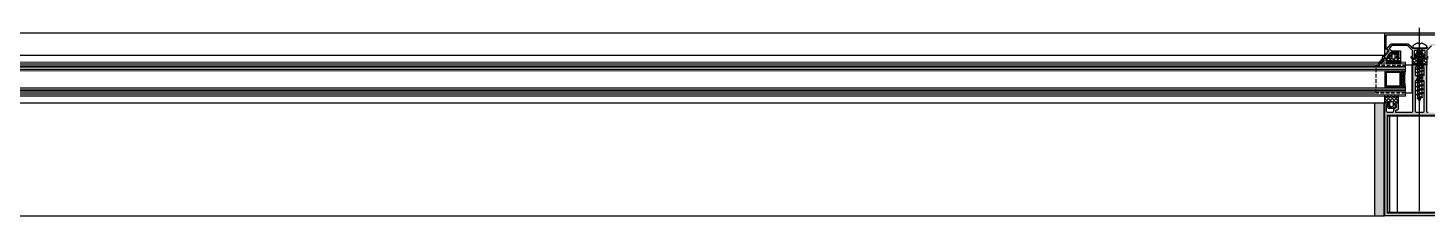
# Model space of a CAD drawing. Header units: millimetres. Extents: x 809 to 8159, y 33 to 4533.
# Drawn here: x 4106.5 to 4205.6, y 3467.1 to 3480.4 of the extents above; entities that cross this region are included whole.
import ezdxf

# ---------------------------------------------------------------- set-up
doc = ezdxf.new("R2010")
doc.units = ezdxf.units.MM
doc.linetypes.add('DASHDOT', pattern=[25.4, 12.7, -6.35, 0, -6.35])
doc.linetypes.add('HIDDEN', pattern=[0.375, 0.25, -0.125])
for name, color, linetype in [('1', 3, 'Continuous'), ('11', 11, 'Continuous'), ('3', 11, 'Continuous'), ('5', 11, 'Continuous'), ('EKSEN', 11, 'Continuous'), ('FITILLER', 240, 'Continuous'), ('GORUNUS-TARAMA', 11, 'Continuous')]:
    doc.layers.add(name, color=color, linetype=linetype)
doc.layers.add('cam', color=5, linetype='Continuous', lineweight=0)

# ---------------------------------------------------------------- blocks, each defined once
blk = doc.blocks.new('ajsdfxcvzx')
h = blk.add_hatch(color=256)
edge = h.paths.add_edge_path()
edge.add_arc((36158.748, -5111.391), 0.05, 90, 180, ccw=False)
edge.add_line((36158.748, -5111.341), (36163.388, -5111.341))
edge.add_arc((36163.388, -5111.391), 0.05, 0, 90, ccw=False)
edge.add_line((36163.438, -5111.391), (36163.438, -5112.345))
edge.add_line((36163.438, -5112.345), (36163.306, -5112.456))
edge.add_arc((36163.338, -5112.494), 0.05, 130, 220)
edge.add_line((36163.299, -5112.526), (36163.532, -5112.804))
edge.add_arc((36163.548, -5112.791), 0.02, 220, 360)
edge.add_line((36163.568, -5112.791), (36163.568, -5111.261))
edge.add_arc((36163.518, -5111.261), 0.05, 0, 90)
edge.add_line((36163.518, -5111.211), (36158.618, -5111.211))
edge.add_arc((36158.618, -5111.261), 0.05, 90, 180)
edge.add_line((36158.568, -5111.261), (36158.568, -5112.791))
edge.add_arc((36158.588, -5112.791), 0.02, 180, 320)
edge.add_line((36158.603, -5112.804), (36158.836, -5112.526))
edge.add_arc((36158.798, -5112.494), 0.05, 320, 410)
edge.add_line((36158.83, -5112.456), (36158.698, -5112.345))
edge.add_line((36158.698, -5112.345), (36158.698, -5111.391))
h = blk.add_hatch(color=256)
edge = h.paths.add_edge_path()
edge.add_line((36159.59, -5112.585), (36158.99, -5112.585))
edge.add_line((36158.99, -5112.585), (36158.755, -5112.865))
edge.add_line((36158.755, -5112.865), (36158.96, -5112.865))
edge.add_line((36158.96, -5112.865), (36158.96, -5112.935))
edge.add_arc((36158.91, -5112.935), 0.05, -90, 0, ccw=False)
edge.add_line((36158.91, -5112.985), (36158.573, -5112.985))
edge.add_line((36158.573, -5112.985), (36158.573, -5112.879))
edge.add_line((36158.573, -5112.879), (36158.871, -5112.523))
edge.add_arc((36158.833, -5112.491), 0.05, 320, 410)
edge.add_line((36158.865, -5112.453), (36158.776, -5112.378))
edge.add_arc((36158.808, -5112.339), 0.05, 140, 230, ccw=False)
edge.add_line((36158.77, -5112.307), (36159.025, -5112.002))
edge.add_arc((36159.064, -5112.035), 0.05, 90, 140, ccw=False)
edge.add_line((36159.064, -5111.985), (36160.243, -5111.985))
edge.add_arc((36160.243, -5112.035), 0.05, 45, 90, ccw=False)
edge.add_line((36160.279, -5111.999), (36160.456, -5112.176))
edge.add_line((36160.456, -5112.176), (36160.456, -5112.219))
edge.add_line((36160.456, -5112.219), (36160.498, -5112.219))
edge.add_line((36160.498, -5112.219), (36160.553, -5112.274))
edge.add_arc((36160.588, -5112.238), 0.05, 225, 270)
edge.add_line((36160.588, -5112.288), (36161.547, -5112.288))
edge.add_arc((36161.547, -5112.238), 0.05, 270, 315)
edge.add_line((36161.582, -5112.274), (36161.637, -5112.219))
edge.add_line((36161.637, -5112.219), (36161.68, -5112.219))
edge.add_line((36161.68, -5112.219), (36161.68, -5112.176))
edge.add_line((36161.68, -5112.176), (36161.857, -5111.999))
edge.add_arc((36161.892, -5112.035), 0.05, 90, 135, ccw=False)
edge.add_line((36161.892, -5111.985), (36163.072, -5111.985))
edge.add_arc((36163.072, -5112.035), 0.05, 40, 90, ccw=False)
edge.add_line((36163.11, -5112.002), (36163.366, -5112.307))
edge.add_arc((36163.328, -5112.339), 0.05, -50, 40, ccw=False)
edge.add_line((36163.36, -5112.378), (36163.27, -5112.453))
edge.add_arc((36163.302, -5112.491), 0.05, 130, 220)
edge.add_line((36163.264, -5112.523), (36163.563, -5112.879))
edge.add_line((36163.563, -5112.879), (36163.563, -5112.985))
edge.add_line((36163.563, -5112.985), (36163.225, -5112.985))
edge.add_arc((36163.225, -5112.935), 0.05, 180, 270, ccw=False)
edge.add_line((36163.175, -5112.935), (36163.175, -5112.865))
edge.add_line((36163.175, -5112.865), (36163.38, -5112.865))
edge.add_line((36163.38, -5112.865), (36163.145, -5112.585))
edge.add_line((36163.145, -5112.585), (36162.545, -5112.585))
edge.add_line((36162.545, -5112.585), (36162.545, -5112.865))
edge.add_line((36162.545, -5112.865), (36162.675, -5112.865))
edge.add_line((36162.675, -5112.865), (36162.675, -5112.935))
edge.add_arc((36162.625, -5112.935), 0.05, 270, 360, ccw=False)
edge.add_line((36162.625, -5112.985), (36162.425, -5112.985))
edge.add_line((36162.425, -5112.985), (36162.425, -5112.515))
edge.add_arc((36162.475, -5112.515), 0.05, 90, 180, ccw=False)
edge.add_line((36162.475, -5112.465), (36163.051, -5112.465))
edge.add_arc((36163.051, -5112.415), 0.05, 270, 310)
edge.add_line((36163.083, -5112.453), (36163.191, -5112.363))
edge.add_arc((36163.159, -5112.325), 0.05, 310, 400)
edge.add_line((36163.197, -5112.292), (36163.054, -5112.122))
edge.add_arc((36163.016, -5112.155), 0.05, 40, 90)
edge.add_line((36163.016, -5112.105), (36161.942, -5112.105))
edge.add_arc((36161.942, -5112.155), 0.05, 90, 135)
edge.add_line((36161.907, -5112.119), (36161.582, -5112.443))
edge.add_arc((36161.618, -5112.479), 0.05, 135, 180)
edge.add_line((36161.568, -5112.479), (36161.568, -5112.885))
edge.add_line((36161.568, -5112.885), (36161.668, -5112.885))
edge.add_line((36161.668, -5112.885), (36161.668, -5112.985))
edge.add_line((36161.668, -5112.985), (36161.368, -5112.985))
edge.add_arc((36161.368, -5112.935), 0.05, 180, 270, ccw=False)
edge.add_line((36161.318, -5112.935), (36161.318, -5112.865))
edge.add_line((36161.318, -5112.865), (36161.448, -5112.865))
edge.add_line((36161.448, -5112.865), (36161.448, -5112.488))
edge.add_arc((36161.398, -5112.488), 0.05, 0, 90)
edge.add_line((36161.398, -5112.438), (36160.738, -5112.438))
edge.add_arc((36160.738, -5112.488), 0.05, 90, 180)
edge.add_line((36160.688, -5112.488), (36160.688, -5112.865))
edge.add_line((36160.688, -5112.865), (36160.818, -5112.865))
edge.add_line((36160.818, -5112.865), (36160.818, -5112.935))
edge.add_arc((36160.768, -5112.935), 0.05, 270, 360, ccw=False)
edge.add_line((36160.768, -5112.985), (36160.468, -5112.985))
edge.add_line((36160.468, -5112.985), (36160.468, -5112.885))
edge.add_line((36160.468, -5112.885), (36160.568, -5112.885))
edge.add_line((36160.568, -5112.885), (36160.568, -5112.479))
edge.add_arc((36160.518, -5112.479), 0.05, 0, 45)
edge.add_line((36160.553, -5112.443), (36160.229, -5112.119))
edge.add_arc((36160.194, -5112.155), 0.05, 45, 90)
edge.add_line((36160.194, -5112.105), (36159.12, -5112.105))
edge.add_arc((36159.12, -5112.155), 0.05, 90, 140)
edge.add_line((36159.081, -5112.122), (36158.939, -5112.292))
edge.add_arc((36158.977, -5112.325), 0.05, 140, 230)
edge.add_line((36158.945, -5112.363), (36159.052, -5112.453))
edge.add_arc((36159.084, -5112.415), 0.05, 230, 270)
edge.add_line((36159.084, -5112.465), (36159.66, -5112.465))
edge.add_arc((36159.66, -5112.515), 0.05, 0, 90, ccw=False)
edge.add_line((36159.71, -5112.515), (36159.71, -5112.985))
edge.add_line((36159.71, -5112.985), (36159.51, -5112.985))
edge.add_arc((36159.51, -5112.935), 0.05, 180, 270, ccw=False)
edge.add_line((36159.46, -5112.935), (36159.46, -5112.865))
edge.add_line((36159.46, -5112.865), (36159.59, -5112.865))
edge.add_line((36159.59, -5112.865), (36159.59, -5112.585))
h = blk.add_hatch(color=256)
edge = h.paths.add_edge_path()
edge.add_line((36163.318, -5116.205), (36163.318, -5116.275))
edge.add_line((36163.318, -5116.275), (36163.408, -5116.275))
edge.add_line((36163.408, -5116.275), (36163.408, -5116.755))
edge.add_arc((36163.308, -5116.755), 0.1, 270, 360, ccw=False)
edge.add_line((36163.308, -5116.855), (36163.028, -5116.855))
edge.add_arc((36163.028, -5116.755), 0.1, 180, 270, ccw=False)
edge.add_line((36162.928, -5116.755), (36162.928, -5116.675))
edge.add_arc((36162.878, -5116.675), 0.05, 0, 45)
edge.add_line((36162.913, -5116.64), (36162.742, -5116.469))
edge.add_arc((36162.778, -5116.434), 0.05, 180, 225, ccw=False)
edge.add_line((36162.728, -5116.434), (36162.728, -5116.275))
edge.add_line((36162.728, -5116.275), (36162.818, -5116.275))
edge.add_line((36162.818, -5116.275), (36162.818, -5116.205))
edge.add_arc((36162.768, -5116.205), 0.05, 360, 450)
edge.add_line((36162.768, -5116.155), (36162.568, -5116.155))
edge.add_line((36162.568, -5116.155), (36162.568, -5116.595))
edge.add_arc((36162.618, -5116.595), 0.05, 180, 270)
edge.add_line((36162.618, -5116.645), (36162.685, -5116.645))
edge.add_arc((36162.685, -5116.695), 0.05, 45, 90, ccw=False)
edge.add_line((36162.72, -5116.659), (36162.753, -5116.692))
edge.add_arc((36162.718, -5116.727), 0.05, 0, 45, ccw=False)
edge.add_line((36162.768, -5116.727), (36162.768, -5116.805))
edge.add_arc((36162.718, -5116.805), 0.05, 270, 360, ccw=False)
edge.add_line((36162.718, -5116.855), (36162.468, -5116.855))
edge.add_line((36162.468, -5116.855), (36162.098, -5116.855))
edge.add_line((36162.098, -5116.855), (36162.068, -5116.885))
edge.add_line((36162.068, -5116.885), (36162.038, -5116.855))
edge.add_line((36162.038, -5116.855), (36161.668, -5116.855))
edge.add_arc((36161.66, -5116.763), 0.0919, 179.04495, 275.07053, ccw=False)
edge.add_line((36161.568, -5116.762), (36161.568, -5114.485))
edge.add_arc((36161.568, -5114.465), 0.02, 90, 270, ccw=False)
edge.add_line((36161.568, -5114.445), (36161.568, -5114.425))
edge.add_arc((36161.568, -5114.405), 0.02, 90, 270, ccw=False)
edge.add_line((36161.568, -5114.385), (36161.568, -5113.455))
edge.add_line((36161.568, -5113.455), (36161.428, -5113.455))
edge.add_arc((36161.428, -5113.515), 0.06, 90, 180)
edge.add_line((36161.368, -5113.515), (36161.298, -5113.515))
edge.add_arc((36161.298, -5113.545), 0.03, 90, 180)
edge.add_line((36161.268, -5113.545), (36161.268, -5113.585))
edge.add_arc((36161.298, -5113.585), 0.03, 180, 270)
edge.add_line((36161.298, -5113.615), (36161.368, -5113.615))
edge.add_line((36161.368, -5113.615), (36161.368, -5114.255))
edge.add_line((36161.368, -5114.255), (36161.118, -5114.255))
edge.add_line((36161.118, -5114.255), (36161.068, -5114.305))
edge.add_line((36161.068, -5114.305), (36161.018, -5114.255))
edge.add_line((36161.018, -5114.255), (36160.768, -5114.255))
edge.add_line((36160.768, -5114.255), (36160.768, -5113.615))
edge.add_line((36160.768, -5113.615), (36160.838, -5113.615))
edge.add_arc((36160.838, -5113.585), 0.03, 270, 360)
edge.add_line((36160.868, -5113.585), (36160.868, -5113.545))
edge.add_arc((36160.838, -5113.545), 0.03, 360, 450)
edge.add_line((36160.838, -5113.515), (36160.768, -5113.515))
edge.add_arc((36160.708, -5113.515), 0.06, 0, 90)
edge.add_line((36160.708, -5113.455), (36160.568, -5113.455))
edge.add_line((36160.568, -5113.455), (36160.568, -5114.385))
edge.add_arc((36160.568, -5114.405), 0.02, -90, 90, ccw=False)
edge.add_line((36160.568, -5114.425), (36160.568, -5114.445))
edge.add_arc((36160.568, -5114.465), 0.02, -90, 90, ccw=False)
edge.add_line((36160.568, -5114.485), (36160.568, -5116.762))
edge.add_arc((36160.476, -5116.763), 0.0919, -95.07053, 0.95505, ccw=False)
edge.add_line((36160.468, -5116.855), (36160.098, -5116.855))
edge.add_line((36160.098, -5116.855), (36160.068, -5116.885))
edge.add_line((36160.068, -5116.885), (36160.038, -5116.855))
edge.add_line((36160.038, -5116.855), (36159.668, -5116.855))
edge.add_line((36159.668, -5116.855), (36159.418, -5116.855))
edge.add_arc((36159.418, -5116.805), 0.05, 180, 270, ccw=False)
edge.add_line((36159.368, -5116.805), (36159.368, -5116.727))
edge.add_arc((36159.418, -5116.727), 0.05, 135, 180, ccw=False)
edge.add_line((36159.382, -5116.692), (36159.415, -5116.659))
edge.add_arc((36159.451, -5116.695), 0.05, 90, 135, ccw=False)
edge.add_line((36159.451, -5116.645), (36159.518, -5116.645))
edge.add_arc((36159.518, -5116.595), 0.05, 270, 360)
edge.add_line((36159.568, -5116.595), (36159.568, -5116.155))
edge.add_line((36159.568, -5116.155), (36159.368, -5116.155))
edge.add_arc((36159.368, -5116.205), 0.05, 90, 180)
edge.add_line((36159.318, -5116.205), (36159.318, -5116.275))
edge.add_line((36159.318, -5116.275), (36159.408, -5116.275))
edge.add_line((36159.408, -5116.275), (36159.408, -5116.434))
edge.add_arc((36159.358, -5116.434), 0.05, -45, 0, ccw=False)
edge.add_line((36159.393, -5116.469), (36159.222, -5116.64))
edge.add_arc((36159.258, -5116.675), 0.05, 135, 180)
edge.add_line((36159.208, -5116.675), (36159.208, -5116.755))
edge.add_arc((36159.108, -5116.755), 0.1, 270, 360, ccw=False)
edge.add_line((36159.108, -5116.855), (36158.828, -5116.855))
edge.add_arc((36158.828, -5116.755), 0.1, 180, 270, ccw=False)
edge.add_line((36158.728, -5116.755), (36158.728, -5116.275))
edge.add_line((36158.728, -5116.275), (36158.818, -5116.275))
edge.add_line((36158.818, -5116.275), (36158.818, -5116.205))
edge.add_arc((36158.768, -5116.205), 0.05, 360, 450)
edge.add_line((36158.768, -5116.155), (36158.568, -5116.155))
edge.add_line((36158.568, -5116.155), (36158.568, -5124.147))
edge.add_line((36158.568, -5124.147), (36163.568, -5124.147))
edge.add_line((36163.568, -5124.147), (36163.568, -5116.155))
edge.add_line((36163.568, -5116.155), (36163.368, -5116.155))
edge.add_arc((36163.368, -5116.205), 0.05, 90, 180)
h.paths.add_polyline_path([(36158.769, -5117.047), (36158.769, -5123.947), (36163.369, -5123.947), (36163.369, -5117.047), (36161.069, -5117.047)], flags=16)
edge = h.paths.add_edge_path(flags=16)
edge.add_arc((36161.269, -5114.647), 0.1, 0, 90, ccw=False)
edge.add_line((36161.369, -5114.647), (36161.369, -5116.747))
edge.add_arc((36161.269, -5116.747), 0.1, 270, 360, ccw=False)
edge.add_line((36161.269, -5116.847), (36160.869, -5116.847))
edge.add_arc((36160.869, -5116.747), 0.1, 180, 270, ccw=False)
edge.add_line((36160.769, -5116.747), (36160.769, -5114.647))
edge.add_arc((36160.869, -5114.647), 0.1, 90, 180, ccw=False)
edge.add_line((36160.869, -5114.547), (36161.269, -5114.547))
h = blk.add_hatch()
h.set_pattern_fill('NET', color=256, angle=270, style=0)
h.set_pattern_definition([(270, (36541.58075, -5172.3263), (0.125, -4e-17), []), (360, (36541.58075, -5172.3263), (5e-17, 0.125), [])])
h.paths.add_polyline_path([(36159.774, -5113.905), (36159.774, -5115.067), (36160.072, -5115.067), (36160.032, -5114.869), (36160.012, -5114.63), (36160.012, -5114.372), (36160.042, -5114.044), (36160.062, -5113.905)])
at = {"layer": 'FITILLER'}
h = blk.add_hatch(dxfattribs=at)
h.set_pattern_fill('NET', color=256, scale=1.5, angle=315, style=0)
h.set_pattern_definition([(225, (36533.5505, -5098.56867), (-0.13258252, 0.13258252), []), (135, (36533.5505, -5098.56867), (0.13258252, 0.13258252), [])])
edge = h.paths.add_edge_path(flags=16)
edge.add_arc((36159.185, -5112.813), 0.1, 90, 180)
edge.add_line((36159.085, -5112.813), (36159.085, -5112.938))
edge.add_arc((36159.185, -5112.938), 0.1, 180, 270)
edge.add_line((36159.185, -5113.038), (36159.235, -5113.038))
edge.add_arc((36159.235, -5112.938), 0.1, 270, 360)
edge.add_line((36159.335, -5112.938), (36159.335, -5112.813))
edge.add_arc((36159.235, -5112.813), 0.1, 360, 450)
edge.add_line((36159.235, -5112.713), (36159.185, -5112.713))
edge = h.paths.add_edge_path()
edge.add_arc((36158.227, -5112.969), 0.2, 319.76686, 350)
edge.add_line((36158.423, -5113.004), (36158.447, -5112.869))
edge.add_arc((36158.496, -5112.878), 0.05, 105, 170, ccw=False)
edge.add_line((36158.484, -5112.83), (36158.553, -5112.811))
edge.add_line((36158.553, -5112.811), (36158.553, -5112.988))
edge.add_line((36158.553, -5112.988), (36158.935, -5112.988))
edge.add_arc((36158.935, -5112.938), 0.05, 270, 360)
edge.add_line((36158.985, -5112.938), (36158.985, -5112.818))
edge.add_line((36158.985, -5112.818), (36158.885, -5112.818))
edge.add_line((36158.885, -5112.818), (36158.885, -5112.768))
edge.add_line((36158.885, -5112.768), (36158.96, -5112.638))
edge.add_arc((36159.003, -5112.663), 0.05, 90, 150, ccw=False)
edge.add_line((36159.003, -5112.613), (36159.417, -5112.613))
edge.add_arc((36159.417, -5112.663), 0.05, 30, 90, ccw=False)
edge.add_line((36159.46, -5112.638), (36159.535, -5112.768))
edge.add_line((36159.535, -5112.768), (36159.535, -5112.818))
edge.add_line((36159.535, -5112.818), (36159.435, -5112.818))
edge.add_line((36159.435, -5112.818), (36159.435, -5112.938))
edge.add_arc((36159.485, -5112.938), 0.05, 180, 270)
edge.add_line((36159.485, -5112.988), (36159.71, -5112.988))
edge.add_line((36159.71, -5112.988), (36159.71, -5113.338))
edge.add_line((36159.71, -5113.338), (36159.56, -5113.338))
edge.add_line((36159.56, -5113.338), (36159.56, -5113.188))
edge.add_arc((36159.51, -5113.188), 0.05, 0, 90)
edge.add_line((36159.51, -5113.138), (36159.49, -5113.138))
edge.add_arc((36159.49, -5113.188), 0.05, 90, 180)
edge.add_line((36159.44, -5113.188), (36159.44, -5113.338))
edge.add_line((36159.44, -5113.338), (36159.29, -5113.338))
edge.add_line((36159.29, -5113.338), (36159.29, -5113.188))
edge.add_arc((36159.24, -5113.188), 0.05, 360, 450)
edge.add_line((36159.24, -5113.138), (36159.22, -5113.138))
edge.add_arc((36159.22, -5113.188), 0.05, 90, 180)
edge.add_line((36159.17, -5113.188), (36159.17, -5113.338))
edge.add_line((36159.17, -5113.338), (36159.02, -5113.338))
edge.add_line((36159.02, -5113.338), (36159.02, -5113.188))
edge.add_arc((36158.97, -5113.188), 0.05, 360, 450)
edge.add_line((36158.97, -5113.138), (36158.95, -5113.138))
edge.add_arc((36158.95, -5113.188), 0.05, 90, 180)
edge.add_line((36158.9, -5113.188), (36158.9, -5113.338))
edge.add_line((36158.9, -5113.338), (36158.75, -5113.338))
edge.add_line((36158.75, -5113.338), (36158.75, -5113.188))
edge.add_arc((36158.7, -5113.188), 0.05, 0, 90)
edge.add_line((36158.7, -5113.138), (36158.592, -5113.138))
edge.add_arc((36158.592, -5113.188), 0.05, 90, 130)
edge.add_line((36158.56, -5113.149), (36158.241, -5113.417))
edge.add_arc((36158.203, -5113.385), 0.05, 139.76686, 319.76686, ccw=False)
edge.add_line((36158.165, -5113.352), (36158.379, -5113.099))
h = blk.add_hatch(dxfattribs=at)
h.set_pattern_fill('NET', color=256, scale=1.5, angle=315, style=0)
h.set_pattern_definition([(315, (36626.07072, -5094.67452), (0.13258252, 0.13258252), []), (45, (36626.07072, -5094.67452), (-0.13258252, 0.13258252), [])])
edge = h.paths.add_edge_path(flags=16)
edge.add_arc((36161.092, -5112.979), 0.1, 270, 360)
edge.add_line((36161.192, -5112.979), (36161.192, -5112.821))
edge.add_arc((36161.092, -5112.821), 0.1, 360, 450)
edge.add_line((36161.092, -5112.721), (36161.042, -5112.721))
edge.add_arc((36161.042, -5112.821), 0.1, 90, 180)
edge.add_line((36160.942, -5112.821), (36160.942, -5112.979))
edge.add_arc((36161.042, -5112.979), 0.1, 180, 270)
edge.add_line((36161.042, -5113.079), (36161.092, -5113.079))
edge = h.paths.add_edge_path()
edge.add_line((36161.567, -5112.996), (36161.567, -5113.513))
edge.add_arc((36161.557, -5113.513), 0.01, -135, 0, ccw=False)
edge.add_line((36161.55, -5113.52), (36161.439, -5113.409))
edge.add_arc((36161.433, -5113.415), 0.00893, 45, 135)
edge.add_line((36161.426, -5113.409), (36161.317, -5113.518))
edge.add_arc((36161.311, -5113.512), 0.00893, 225, 315, ccw=False)
edge.add_line((36161.304, -5113.518), (36161.195, -5113.409))
edge.add_arc((36161.189, -5113.415), 0.00893, 45, 135)
edge.add_line((36161.182, -5113.409), (36161.073, -5113.518))
edge.add_arc((36161.067, -5113.512), 0.00893, 225, 315, ccw=False)
edge.add_line((36161.06, -5113.518), (36160.951, -5113.409))
edge.add_arc((36160.945, -5113.415), 0.00893, 45, 135)
edge.add_line((36160.939, -5113.409), (36160.829, -5113.518))
edge.add_arc((36160.823, -5113.512), 0.00893, 225, 315, ccw=False)
edge.add_line((36160.817, -5113.518), (36160.707, -5113.409))
edge.add_arc((36160.701, -5113.415), 0.00893, 45, 135)
edge.add_line((36160.695, -5113.409), (36160.584, -5113.52))
edge.add_arc((36160.577, -5113.513), 0.01, 180, 315, ccw=False)
edge.add_line((36160.567, -5113.513), (36160.567, -5112.996))
edge.add_line((36160.567, -5112.996), (36160.792, -5112.996))
edge.add_arc((36160.792, -5112.946), 0.05, 270, 360)
edge.add_line((36160.842, -5112.946), (36160.842, -5112.826))
edge.add_line((36160.842, -5112.826), (36160.742, -5112.826))
edge.add_line((36160.742, -5112.826), (36160.742, -5112.776))
edge.add_line((36160.742, -5112.776), (36160.817, -5112.646))
edge.add_arc((36160.86, -5112.671), 0.05, 90, 150, ccw=False)
edge.add_line((36160.86, -5112.621), (36161.273, -5112.621))
edge.add_arc((36161.273, -5112.671), 0.05, 30, 90, ccw=False)
edge.add_line((36161.317, -5112.646), (36161.392, -5112.776))
edge.add_line((36161.392, -5112.776), (36161.392, -5112.826))
edge.add_line((36161.392, -5112.826), (36161.292, -5112.826))
edge.add_line((36161.292, -5112.826), (36161.292, -5112.946))
edge.add_arc((36161.342, -5112.946), 0.05, 180, 270)
edge.add_line((36161.342, -5112.996), (36161.567, -5112.996))
h = blk.add_hatch(dxfattribs=at)
h.set_pattern_fill('NET', color=256, scale=1.5, angle=315, style=0)
h.set_pattern_definition([(225, (36537.79203, -5102.54466), (-0.13258252, 0.13258252), []), (135, (36537.79203, -5102.54466), (0.13258252, 0.13258252), [])])
edge = h.paths.add_edge_path(flags=16)
edge.add_arc((36159.093, -5116.176), 0.1, 0, 90, ccw=False)
edge.add_line((36159.193, -5116.176), (36159.193, -5116.335))
edge.add_arc((36159.093, -5116.335), 0.1, -90, 0, ccw=False)
edge.add_line((36159.093, -5116.435), (36159.043, -5116.435))
edge.add_arc((36159.043, -5116.335), 0.1, 180, 270, ccw=False)
edge.add_line((36158.943, -5116.335), (36158.943, -5116.176))
edge.add_arc((36159.043, -5116.176), 0.1, 90, 180, ccw=False)
edge.add_line((36159.043, -5116.076), (36159.093, -5116.076))
edge = h.paths.add_edge_path()
edge.add_line((36159.568, -5116.16), (36159.568, -5115.643))
edge.add_arc((36159.558, -5115.643), 0.01, 360, 495)
edge.add_line((36159.551, -5115.636), (36159.44, -5115.746))
edge.add_arc((36159.434, -5115.74), 0.00893, 225, 315, ccw=False)
edge.add_line((36159.427, -5115.746), (36159.318, -5115.637))
edge.add_arc((36159.312, -5115.644), 0.00893, 45, 135)
edge.add_line((36159.305, -5115.637), (36159.196, -5115.746))
edge.add_arc((36159.19, -5115.74), 0.00893, 225, 315, ccw=False)
edge.add_line((36159.183, -5115.746), (36159.074, -5115.637))
edge.add_arc((36159.068, -5115.644), 0.00893, 45, 135)
edge.add_line((36159.061, -5115.637), (36158.952, -5115.746))
edge.add_arc((36158.946, -5115.74), 0.00893, 225, 315, ccw=False)
edge.add_line((36158.94, -5115.746), (36158.83, -5115.637))
edge.add_arc((36158.824, -5115.644), 0.00893, 45, 135)
edge.add_line((36158.818, -5115.637), (36158.708, -5115.746))
edge.add_arc((36158.702, -5115.74), 0.00893, 225, 315, ccw=False)
edge.add_line((36158.696, -5115.746), (36158.585, -5115.636))
edge.add_arc((36158.578, -5115.643), 0.01, 45, 180)
edge.add_line((36158.568, -5115.643), (36158.568, -5116.16))
edge.add_line((36158.568, -5116.16), (36158.793, -5116.16))
edge.add_arc((36158.793, -5116.21), 0.05, 0, 90, ccw=False)
edge.add_line((36158.843, -5116.21), (36158.843, -5116.33))
edge.add_line((36158.843, -5116.33), (36158.743, -5116.33))
edge.add_line((36158.743, -5116.33), (36158.743, -5116.38))
edge.add_line((36158.743, -5116.38), (36158.818, -5116.51))
edge.add_arc((36158.861, -5116.485), 0.05, 210, 270)
edge.add_line((36158.861, -5116.535), (36159.274, -5116.535))
edge.add_arc((36159.274, -5116.485), 0.05, 270, 330)
edge.add_line((36159.318, -5116.51), (36159.393, -5116.38))
edge.add_line((36159.393, -5116.38), (36159.393, -5116.33))
edge.add_line((36159.393, -5116.33), (36159.293, -5116.33))
edge.add_line((36159.293, -5116.33), (36159.293, -5116.21))
edge.add_arc((36159.343, -5116.21), 0.05, 90, 180, ccw=False)
edge.add_line((36159.343, -5116.16), (36159.568, -5116.16))
h = blk.add_hatch(dxfattribs=at)
h.set_pattern_fill('DOTS', color=256, scale=1.2, angle=225, style=0)
h.set_pattern_definition([(315, (36408.976846, -5021.98938), (-0.026516504, -0.079549513), [0, -0.075])])
h.paths.add_polyline_path([(36158.554, -5116.185), (36157.873, -5116.185), (36157.873, -5124.181), (36158.554, -5124.181)])
at = {"linetype": 'HIDDEN'}
for p, q in [((36157.985, -5113.485), (36160.068, -5113.485)), ((36157.985, -5115.485), (36157.985, -5113.485)), ((36160.045, -5115.485), (36157.985, -5115.485))]:
    blk.add_line(p, q, dxfattribs=at)
for p, q in [((36160.064, -5113.485), (36160.068, -5113.485)), ((36159.768, -5113.881), (36159.768, -5114.481))]:
    blk.add_line(p, q)
at = {"elevation": 0}
for points in [[(36158.698, -5111.391, -0.414214), (36158.748, -5111.341), (36163.388, -5111.341, -0.414214), (36163.438, -5111.391), (36163.438, -5112.345), (36163.306, -5112.456, 0.414214), (36163.299, -5112.526), (36163.532, -5112.804, 0.700208), (36163.568, -5112.791), (36163.568, -5111.261, 0.414214), (36163.518, -5111.211), (36158.618, -5111.211, 0.414214), (36158.568, -5111.261), (36158.568, -5112.791, 0.700208), (36158.603, -5112.804), (36158.836, -5112.526, 0.414214), (36158.83, -5112.456), (36158.698, -5112.345)], [(36161.269, -5114.547, -0.414214), (36161.369, -5114.647), (36161.369, -5116.747, -0.414214), (36161.269, -5116.847), (36160.869, -5116.847, -0.414214), (36160.769, -5116.747), (36160.769, -5114.647, -0.414214), (36160.869, -5114.547)]]:
    blk.add_lwpolyline(points, format="xyb", close=True, dxfattribs=at)
for points in [[(36161.907, -5112.119), (36161.582, -5112.443, 0.198912), (36161.568, -5112.479), (36161.568, -5112.885), (36161.668, -5112.885)], [(36161.668, -5112.985), (36161.368, -5112.985, -0.414214), (36161.318, -5112.935), (36161.318, -5112.865), (36161.448, -5112.865), (36161.448, -5112.488, 0.414214), (36161.398, -5112.438), (36160.738, -5112.438, 0.414214), (36160.688, -5112.488), (36160.688, -5112.865), (36160.818, -5112.865), (36160.818, -5112.935, -0.414214), (36160.768, -5112.985), (36160.468, -5112.985), (36160.468, -5112.885), (36160.568, -5112.885), (36160.568, -5112.479, 0.198912), (36160.553, -5112.443), (36160.229, -5112.119, 0.198912), (36160.194, -5112.105), (36159.12, -5112.105, 0.221695), (36159.081, -5112.122), (36158.939, -5112.292, 0.414214), (36158.945, -5112.363), (36159.052, -5112.453, 0.176327), (36159.084, -5112.465), (36159.66, -5112.465, -0.414214), (36159.71, -5112.515), (36159.71, -5112.985), (36159.51, -5112.985, -0.414214), (36159.46, -5112.935), (36159.46, -5112.865), (36159.59, -5112.865), (36159.59, -5112.585), (36158.99, -5112.585), (36158.755, -5112.865), (36158.96, -5112.865), (36158.96, -5112.935, -0.414214), (36158.91, -5112.985), (36158.573, -5112.985), (36158.573, -5112.879), (36158.871, -5112.523, 0.414214), (36158.865, -5112.453), (36158.776, -5112.378, -0.414214), (36158.77, -5112.307), (36159.025, -5112.002, -0.221695), (36159.064, -5111.985), (36160.243, -5111.985, -0.198912), (36160.279, -5111.999), (36160.456, -5112.176), (36160.456, -5112.219), (36160.498, -5112.219), (36160.553, -5112.274, 0.198912), (36160.588, -5112.288), (36161.547, -5112.288, 0.198912), (36161.582, -5112.274), (36161.637, -5112.219)], [(36161.668, -5116.855, -0.445362), (36161.568, -5116.762), (36161.568, -5114.485, -1), (36161.568, -5114.445), (36161.568, -5114.425, -1), (36161.568, -5114.385), (36161.568, -5113.455), (36161.428, -5113.455, 0.414214), (36161.368, -5113.515), (36161.298, -5113.515, 0.414214), (36161.268, -5113.545), (36161.268, -5113.585, 0.414214), (36161.298, -5113.615), (36161.368, -5113.615), (36161.368, -5114.255), (36161.118, -5114.255), (36161.068, -5114.305), (36161.018, -5114.255), (36160.768, -5114.255), (36160.768, -5113.615), (36160.838, -5113.615, 0.414214), (36160.868, -5113.585), (36160.868, -5113.545, 0.414214), (36160.838, -5113.515), (36160.768, -5113.515, 0.414214), (36160.708, -5113.455), (36160.568, -5113.455), (36160.568, -5114.385, -1), (36160.568, -5114.425), (36160.568, -5114.445, -1), (36160.568, -5114.485), (36160.568, -5116.762, -0.445362), (36160.468, -5116.855), (36160.098, -5116.855), (36160.068, -5116.885), (36160.038, -5116.855), (36159.668, -5116.855), (36159.418, -5116.855, -0.414214), (36159.368, -5116.805), (36159.368, -5116.727, -0.198912), (36159.382, -5116.692), (36159.415, -5116.659, -0.198912), (36159.451, -5116.645), (36159.518, -5116.645, 0.414214), (36159.568, -5116.595), (36159.568, -5116.155), (36159.368, -5116.155, 0.414214), (36159.318, -5116.205), (36159.318, -5116.275), (36159.408, -5116.275), (36159.408, -5116.434, -0.198912), (36159.393, -5116.469), (36159.222, -5116.64, 0.198912), (36159.208, -5116.675), (36159.208, -5116.755, -0.414214), (36159.108, -5116.855), (36158.828, -5116.855, -0.414214), (36158.728, -5116.755), (36158.728, -5116.275), (36158.818, -5116.275), (36158.818, -5116.205, 0.414214), (36158.768, -5116.155), (36158.568, -5116.155), (36158.568, -5124.147), (36163.568, -5124.147)]]:
    blk.add_lwpolyline(points, format="xyb", dxfattribs=at)
for points in [[(36159.768, -5113.881), (36159.768, -5115.067), (36158.622, -5115.067), (36158.622, -5113.881)], [(36159.668, -5113.981), (36159.668, -5114.967), (36158.722, -5114.967), (36158.722, -5113.981)], [(36159.774, -5113.905), (36159.774, -5115.067), (36160.072, -5115.067), (36160.032, -5114.869), (36160.012, -5114.63), (36160.012, -5114.372), (36160.042, -5114.044), (36160.062, -5113.905)], [(36158.769, -5117.047), (36158.769, -5123.947), (36163.369, -5123.947), (36163.369, -5117.047), (36161.069, -5117.047)]]:
    blk.add_lwpolyline(points, close=True, dxfattribs=at)
at = {"layer": '1', "linetype": 'DASHDOT', "ltscale": 10}
for p, q in [((36160.593, -5112.123), (36160.593, -5112.273)), ((36161.543, -5112.273), (36160.593, -5112.273)), ((36161.21, -5112.433), (36160.825, -5112.569)), ((36161.31, -5112.469), (36160.825, -5112.569)), ((36160.825, -5112.569), (36160.925, -5112.606)), ((36161.21, -5112.633), (36160.825, -5112.769)), ((36161.31, -5112.669), (36160.825, -5112.769)), ((36160.925, -5112.273), (36160.925, -5112.534)), ((36160.925, -5112.44), (36160.925, -5112.426)), ((36160.925, -5112.44), (36160.925, -5112.426)), ((36160.925, -5112.44), (36160.925, -5112.534)), ((36160.925, -5112.44), (36160.925, -5112.44)), ((36160.925, -5112.44), (36160.925, -5112.44)), ((36160.925, -5112.606), (36161.31, -5112.469)), ((36160.925, -5112.606), (36160.925, -5112.734)), ((36161.21, -5112.273), (36161.21, -5112.433)), ((36161.21, -5112.431), (36161.21, -5112.433)), ((36161.31, -5112.469), (36161.21, -5112.433)), ((36161.21, -5112.505), (36161.21, -5112.633)), ((36161.31, -5112.669), (36161.21, -5112.633)), ((36161.543, -5112.123), (36161.543, -5112.273))]:
    blk.add_line(p, q, dxfattribs=at)
for centre, radius, start, end in [((36161.068, -5112.57), 0.653, 98.40723, 136.68802), ((36161.068, -5111.837), 0.13, 222.68487, 317.31513), ((36161.068, -5112.57), 0.653, 43.31198, 81.59277)]:
    blk.add_arc(centre, radius, start, end, dxfattribs=at)
at = {"layer": '11'}
for p, q in [((36160.825, -5112.769), (36160.925, -5112.806)), ((36160.925, -5112.806), (36161.31, -5112.669)), ((36160.925, -5112.806), (36160.925, -5112.934)), ((36161.21, -5112.705), (36161.21, -5112.833)), ((36161.21, -5112.833), (36160.825, -5112.969)), ((36161.31, -5112.869), (36160.825, -5112.969)), ((36160.825, -5112.969), (36160.925, -5113.006)), ((36161.21, -5113.033), (36160.825, -5113.169)), ((36161.31, -5113.069), (36160.825, -5113.169)), ((36160.825, -5113.169), (36160.925, -5113.206)), ((36161.21, -5113.233), (36160.825, -5113.369)), ((36160.825, -5113.369), (36161.31, -5113.269)), ((36160.925, -5113.406), (36160.825, -5113.369)), ((36161.21, -5113.433), (36160.825, -5113.569)), ((36161.31, -5113.469), (36160.825, -5113.569)), ((36160.825, -5113.569), (36160.925, -5113.606)), ((36161.21, -5113.633), (36160.825, -5113.769)), ((36161.31, -5113.669), (36160.825, -5113.769)), ((36160.825, -5113.769), (36160.925, -5113.806)), ((36160.925, -5113.006), (36161.31, -5112.869)), ((36160.925, -5113.006), (36160.925, -5113.134)), ((36160.925, -5113.206), (36161.31, -5113.069)), ((36160.925, -5113.206), (36160.925, -5113.334)), ((36161.31, -5113.269), (36160.925, -5113.406)), ((36160.925, -5113.406), (36160.925, -5113.534)), ((36160.925, -5113.606), (36161.31, -5113.469)), ((36160.925, -5113.606), (36161.31, -5113.469)), ((36160.925, -5113.606), (36160.925, -5113.734)), ((36160.925, -5113.806), (36161.31, -5113.669)), ((36160.925, -5113.806), (36160.925, -5113.964)), ((36161.31, -5112.869), (36161.21, -5112.833)), ((36161.21, -5112.905), (36161.21, -5113.033)), ((36161.31, -5113.069), (36161.21, -5113.033)), ((36161.21, -5113.105), (36161.21, -5113.233)), ((36161.31, -5113.269), (36161.21, -5113.233)), ((36161.21, -5113.305), (36161.21, -5113.433)), ((36161.31, -5113.469), (36161.21, -5113.433)), ((36161.21, -5113.505), (36161.21, -5113.633)), ((36161.31, -5113.669), (36161.21, -5113.633)), ((36161.21, -5113.705), (36161.21, -5113.863)), ((36161.21, -5113.863), (36160.825, -5113.999)), ((36161.31, -5113.899), (36160.825, -5113.999)), ((36160.825, -5113.999), (36160.925, -5114.035)), ((36161.21, -5114.102), (36160.825, -5114.239)), ((36161.31, -5114.139), (36160.825, -5114.239)), ((36160.825, -5114.239), (36160.925, -5114.275)), ((36161.21, -5114.342), (36160.825, -5114.478)), ((36161.31, -5114.378), (36160.825, -5114.478)), ((36160.825, -5114.478), (36160.925, -5114.515)), ((36161.21, -5114.582), (36160.825, -5114.718)), ((36161.31, -5114.618), (36160.825, -5114.718)), ((36160.825, -5114.718), (36160.925, -5114.755)), ((36160.925, -5114.035), (36161.31, -5113.899)), ((36160.925, -5114.035), (36160.925, -5114.203)), ((36160.925, -5114.275), (36161.31, -5114.139)), ((36160.925, -5114.275), (36161.31, -5114.139)), ((36160.925, -5114.275), (36160.925, -5114.443)), ((36160.925, -5114.515), (36161.31, -5114.378)), ((36160.925, -5114.515), (36161.31, -5114.378)), ((36160.925, -5114.515), (36160.925, -5114.683)), ((36160.925, -5114.755), (36161.31, -5114.618)), ((36160.925, -5114.755), (36161.31, -5114.618)), ((36160.925, -5114.755), (36160.925, -5114.968)), ((36161.31, -5113.899), (36161.21, -5113.863)), ((36161.21, -5113.935), (36161.21, -5114.102)), ((36161.31, -5114.139), (36161.21, -5114.102)), ((36161.21, -5114.174), (36161.21, -5114.342)), ((36161.31, -5114.378), (36161.21, -5114.342)), ((36161.21, -5114.414), (36161.21, -5114.582)), ((36161.31, -5114.618), (36161.21, -5114.582)), ((36161.21, -5114.654), (36161.21, -5114.867)), ((36161.21, -5114.867), (36160.825, -5115.004)), ((36161.31, -5114.904), (36160.825, -5115.004)), ((36160.825, -5115.004), (36160.925, -5115.04)), ((36161.21, -5115.153), (36160.825, -5115.289)), ((36161.31, -5115.189), (36160.825, -5115.289)), ((36160.825, -5115.289), (36160.925, -5115.325)), ((36161.21, -5115.438), (36160.825, -5115.574)), ((36161.31, -5115.474), (36160.825, -5115.574)), ((36160.825, -5115.574), (36160.925, -5115.611)), ((36161.186, -5115.732), (36160.879, -5115.841)), ((36161.286, -5115.768), (36160.879, -5115.841)), ((36160.925, -5115.04), (36161.31, -5114.904)), ((36160.925, -5115.04), (36161.31, -5114.904)), ((36160.925, -5115.04), (36160.925, -5115.253)), ((36160.925, -5115.325), (36161.31, -5115.189)), ((36160.925, -5115.325), (36161.31, -5115.189)), ((36160.925, -5115.325), (36160.925, -5115.539)), ((36160.925, -5115.611), (36161.31, -5115.474)), ((36160.925, -5115.611), (36161.31, -5115.474)), ((36160.925, -5115.611), (36160.925, -5115.758)), ((36160.95, -5115.816), (36160.927, -5115.767)), ((36160.979, -5115.877), (36161.286, -5115.768)), ((36161.186, -5115.732), (36161.209, -5115.665)), ((36161.286, -5115.768), (36161.186, -5115.732)), ((36161.31, -5114.904), (36161.21, -5114.867)), ((36161.21, -5114.939), (36161.21, -5115.153)), ((36161.31, -5115.189), (36161.21, -5115.153)), ((36161.21, -5115.224), (36161.21, -5115.438)), ((36161.31, -5115.474), (36161.21, -5115.438)), ((36161.21, -5115.51), (36161.21, -5115.658)), ((36160.879, -5115.841), (36160.979, -5115.877)), ((36161.068, -5116.073), (36160.978, -5115.876)), ((36161.068, -5116.073), (36161.157, -5115.814))]:
    blk.add_line(p, q, dxfattribs=at)
for centre, start, end in [((36160.945, -5115.758), 180, 204.67488), ((36161.19, -5115.658), 340.88838, 0)]:
    blk.add_arc(centre, 0.02, start, end, dxfattribs=at)
at = {"layer": '3'}
for p, q in [((36160.525, -5113.485), (36160.068, -5113.485)), ((36160.525, -5115.485), (36160.525, -5113.485)), ((36160.525, -5115.485), (36160.068, -5115.485))]:
    blk.add_line(p, q, dxfattribs=at)
at = {"layer": '5'}
for p, q in [((36079.209, -5111.211), (35971.457, -5111.211)), ((36158.568, -5111.211), (36072.973, -5111.211)), ((36079.209, -5112.804), (35971.502, -5112.804)), ((36158.568, -5112.804), (36072.973, -5112.804)), ((36079.209, -5116.185), (35987.427, -5116.185)), ((36158.568, -5116.185), (36072.973, -5116.185)), ((36158.568, -5124.185), (35969.007, -5124.185))]:
    blk.add_line(p, q, dxfattribs=at)
at = {"layer": 'cam'}
for p, q in [((35987.427, -5113.285), (36080.709, -5113.285)), ((35987.427, -5113.385), (36080.709, -5113.385)), ((35987.427, -5113.485), (36078.565, -5113.485)), ((35987.427, -5113.585), (36080.709, -5113.585)), ((35987.427, -5113.685), (36080.709, -5113.685)), ((35987.427, -5113.785), (36080.709, -5113.785)), ((36072.973, -5113.285), (36160.068, -5113.285)), ((36072.973, -5113.385), (36160.068, -5113.385)), ((36072.973, -5113.485), (36157.923, -5113.485)), ((36072.973, -5113.585), (36160.068, -5113.585)), ((36072.973, -5113.685), (36160.068, -5113.685)), ((36072.973, -5113.785), (36160.068, -5113.785)), ((36160.068, -5113.285), (36160.068, -5113.885)), ((35987.427, -5113.885), (36080.709, -5113.885)), ((36072.973, -5113.885), (36160.068, -5113.885)), ((35987.427, -5115.085), (36080.709, -5115.085)), ((35987.427, -5115.185), (36080.709, -5115.185)), ((35987.427, -5115.285), (36080.709, -5115.285)), ((35987.427, -5115.385), (36080.709, -5115.385)), ((35987.427, -5115.485), (36078.556, -5115.485)), ((35987.427, -5115.585), (36080.709, -5115.585)), ((35987.427, -5115.685), (36080.709, -5115.685)), ((36072.973, -5115.085), (36160.068, -5115.085)), ((36072.973, -5115.185), (36160.068, -5115.185)), ((36072.973, -5115.285), (36160.068, -5115.285)), ((36072.973, -5115.385), (36160.068, -5115.385)), ((36072.973, -5115.485), (36157.914, -5115.485)), ((36072.973, -5115.585), (36160.068, -5115.585)), ((36072.973, -5115.685), (36160.068, -5115.685)), ((36160.068, -5115.085), (36160.068, -5115.685))]:
    blk.add_line(p, q, dxfattribs=at)
at = {"layer": 'EKSEN', "linetype": 'DASHDOT', "ltscale": 5}
blk.add_line((36161.068, -5123.848), (36161.068, -5110.852), dxfattribs=at)
at = {"layer": 'FITILLER', "elevation": 0}
for points in [[(36158.379, -5113.099, 0.132688), (36158.423, -5113.004), (36158.447, -5112.869, -0.291473), (36158.484, -5112.83), (36158.553, -5112.811), (36158.553, -5112.988), (36158.935, -5112.988, 0.414214), (36158.985, -5112.938), (36158.985, -5112.818), (36158.885, -5112.818), (36158.885, -5112.768), (36158.96, -5112.638, -0.267949), (36159.003, -5112.613), (36159.417, -5112.613, -0.267949), (36159.46, -5112.638), (36159.535, -5112.768), (36159.535, -5112.818), (36159.435, -5112.818), (36159.435, -5112.938, 0.414214), (36159.485, -5112.988), (36159.71, -5112.988), (36159.71, -5113.338), (36159.56, -5113.338), (36159.56, -5113.188, 0.414214), (36159.51, -5113.138), (36159.49, -5113.138, 0.414214), (36159.44, -5113.188), (36159.44, -5113.338), (36159.29, -5113.338), (36159.29, -5113.188, 0.414214), (36159.24, -5113.138), (36159.22, -5113.138, 0.414214), (36159.17, -5113.188), (36159.17, -5113.338), (36159.02, -5113.338), (36159.02, -5113.188, 0.414214), (36158.97, -5113.138), (36158.95, -5113.138, 0.414214), (36158.9, -5113.188), (36158.9, -5113.338), (36158.75, -5113.338), (36158.75, -5113.188, 0.414214), (36158.7, -5113.138), (36158.592, -5113.138, 0.176327), (36158.56, -5113.149), (36158.241, -5113.417, -1), (36158.165, -5113.352)], [(36159.185, -5112.713, 0.414214), (36159.085, -5112.813), (36159.085, -5112.938, 0.414214), (36159.185, -5113.038), (36159.235, -5113.038, 0.414214), (36159.335, -5112.938), (36159.335, -5112.813, 0.414214), (36159.235, -5112.713)], [(36161.567, -5112.996), (36161.567, -5113.513, -0.668179), (36161.55, -5113.52), (36161.439, -5113.409, 0.414214), (36161.426, -5113.409), (36161.317, -5113.518, -0.414214), (36161.304, -5113.518), (36161.195, -5113.409, 0.414214), (36161.182, -5113.409), (36161.073, -5113.518, -0.414214), (36161.06, -5113.518), (36160.951, -5113.409, 0.414214), (36160.939, -5113.409), (36160.829, -5113.518, -0.414214), (36160.817, -5113.518), (36160.707, -5113.409, 0.414214), (36160.695, -5113.409), (36160.584, -5113.52, -0.668179), (36160.567, -5113.513), (36160.567, -5112.996), (36160.792, -5112.996, 0.414214), (36160.842, -5112.946), (36160.842, -5112.826), (36160.742, -5112.826), (36160.742, -5112.776), (36160.817, -5112.646, -0.267949), (36160.86, -5112.621), (36161.273, -5112.621, -0.267949), (36161.317, -5112.646), (36161.392, -5112.776), (36161.392, -5112.826), (36161.292, -5112.826), (36161.292, -5112.946, 0.414214), (36161.342, -5112.996)], [(36161.092, -5113.079, 0.414214), (36161.192, -5112.979), (36161.192, -5112.821, 0.414214), (36161.092, -5112.721), (36161.042, -5112.721, 0.414214), (36160.942, -5112.821), (36160.942, -5112.979, 0.414214), (36161.042, -5113.079)], [(36159.568, -5116.16), (36159.568, -5115.643, 0.668179), (36159.551, -5115.636), (36159.44, -5115.746, -0.414214), (36159.427, -5115.746), (36159.318, -5115.637, 0.414214), (36159.305, -5115.637), (36159.196, -5115.746, -0.414214), (36159.183, -5115.746), (36159.074, -5115.637, 0.414214), (36159.061, -5115.637), (36158.952, -5115.746, -0.414214), (36158.94, -5115.746), (36158.83, -5115.637, 0.414214), (36158.818, -5115.637), (36158.708, -5115.746, -0.414214), (36158.696, -5115.746), (36158.585, -5115.636, 0.668179), (36158.568, -5115.643), (36158.568, -5116.16), (36158.793, -5116.16, -0.414214), (36158.843, -5116.21), (36158.843, -5116.33), (36158.743, -5116.33), (36158.743, -5116.38), (36158.818, -5116.51, 0.267949), (36158.861, -5116.535), (36159.274, -5116.535, 0.267949), (36159.318, -5116.51), (36159.393, -5116.38), (36159.393, -5116.33), (36159.293, -5116.33), (36159.293, -5116.21, -0.414214), (36159.343, -5116.16)], [(36159.093, -5116.076, -0.414214), (36159.193, -5116.176), (36159.193, -5116.335, -0.414214), (36159.093, -5116.435), (36159.043, -5116.435, -0.414214), (36158.943, -5116.335), (36158.943, -5116.176, -0.414214), (36159.043, -5116.076)]]:
    blk.add_lwpolyline(points, format="xyb", close=True, dxfattribs=at)
blk.add_lwpolyline([(36158.554, -5116.185), (36157.873, -5116.185), (36157.873, -5124.181), (36158.554, -5124.181)], close=True, dxfattribs=at)
at = {"layer": 'GORUNUS-TARAMA'}
for p, q in [((36158.783, -5117.105), (36158.783, -5123.94)), ((36163.353, -5117.105), (36158.783, -5117.105)), ((36158.926, -5117.105), (36158.926, -5123.94)), ((36159.483, -5117.105), (36159.483, -5123.94)), ((36163.353, -5123.94), (36158.783, -5123.94))]:
    blk.add_line(p, q, dxfattribs=at)

msp = doc.modelspace()

# ---------------------------------------------------------------- block references
at = {"layer": 'GORUNUS-TARAMA'}
msp.add_blockref('ajsdfxcvzx', (-31955.956, 8591.274), dxfattribs=at)

doc.saveas('drawing.dxf')
